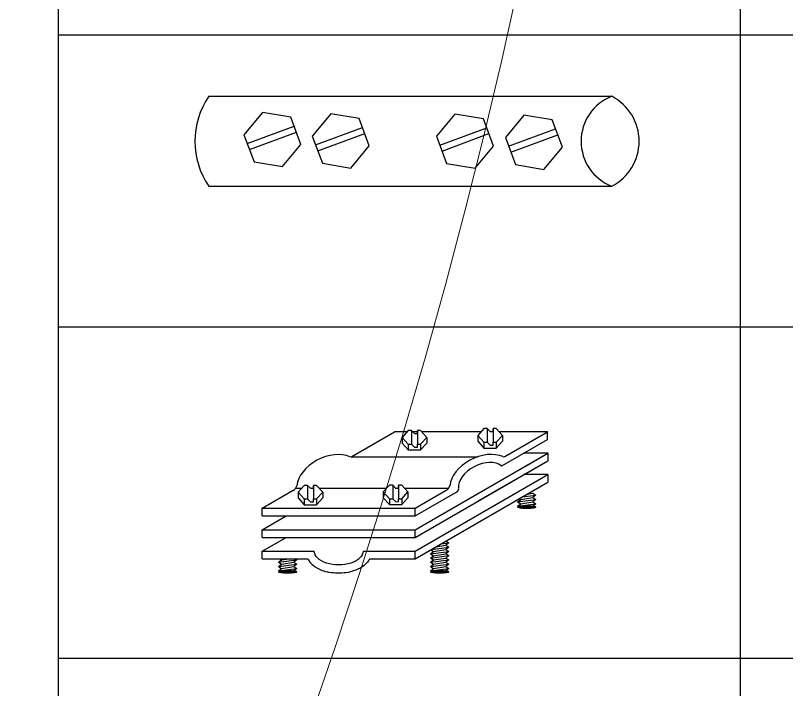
# Model space of a CAD drawing. Header units: millimetres. Extents: x 591978 to 1200763, y 19941 to 205918.
# Drawn here: x 1139804 to 1143811, y 80772 to 84273 of the extents above; entities that cross this region are included whole.
import ezdxf

# ---------------------------------------------------------------- set-up
doc = ezdxf.new("R2010")
doc.units = ezdxf.units.MM
doc.header["$LTSCALE"] = 790
doc.header["$MEASUREMENT"] = 0
doc.layers.add('BA-Dim', color=5, linetype='Continuous')
doc.layers.add('LPS-CAPE', color=7, linetype='Continuous')

# ---------------------------------------------------------------- blocks, each defined once
blk = doc.blocks.new('A$C4573772E')
h = blk.add_hatch()
h.set_pattern_fill('ANSI31', color=6, scale=30)
h.set_pattern_definition([(45, (-8726366.9946, 498633.4335), (-2.6516504294, 2.6516504294), [])])
edge = h.paths.add_edge_path()
edge.add_ellipse((1297.7, 324.5), major_axis=(-45, 0), ratio=0.153494, start_angle=0, end_angle=360)
h = blk.add_hatch()
h.set_pattern_fill('ANSI31', color=6, scale=30)
h.set_pattern_definition([(45, (-8727540.428, 498316.0735), (-2.6516504294, 2.6516504294), [])])
edge = h.paths.add_edge_path()
edge.add_ellipse((124.2, 7.2), major_axis=(-45, 0), ratio=0.153494, start_angle=0, end_angle=360)
h = blk.add_hatch()
h.set_pattern_fill('ANSI31', color=6, scale=30)
h.set_pattern_definition([(45, (-8726794.951, 498316.0735), (-2.6516504294, 2.6516504294), [])])
edge = h.paths.add_edge_path()
edge.add_ellipse((869.7, 7.2), major_axis=(-45, 0), ratio=0.153494, start_angle=0, end_angle=360)
at = {"color": 6}
for points in [[(440.2, 572.7), (648.9, 693.2)], [(710.8, 693.2), (648.9, 693.2)], [(732.3, 699.4), (716.5, 699.4), (686.3, 666.3), (716.5, 633.1), (732.3, 633.1)], [(732.3, 699.4), (732.3, 633.1)], [(732.3, 699.4), (746.7, 685), (761.1, 684.9), (761.1, 699.4)], [(761.1, 693.2), (738.6, 693.2)], [(761.1, 633.1), (777, 633.1), (807.2, 666.3), (777, 699.4), (761.1, 699.4)], [(761.1, 699.4), (761.1, 633.1)], [(1072.9, 693.2), (782.7, 693.2)], [(1103.2, 709), (1087.3, 709), (1057.1, 675.8), (1087.3, 642.6), (1103.2, 642.6)], [(1103.2, 709), (1103.2, 642.6)], [(1103.2, 709), (1117.6, 694.6), (1132, 694.5), (1132, 709)], [(1132, 642.6), (1147.8, 642.6), (1178.1, 675.8), (1147.8, 709), (1132, 709)], [(1132, 709), (1132, 642.6)], [(1399.5, 693.2), (1162.2, 693.2)], [(1190.5, 573), (1399.5, 693.2)], [(1399.5, 656), (1399.5, 693.2)], [(686.3, 666.3), (686.3, 637.5)], [(807.2, 666.3), (807.2, 637.5)], [(1057.1, 675.8), (1057.1, 647)], [(1057.1, 647), (1087.3, 613.8), (1147.8, 613.8), (1178.1, 647)], [(1175.4, 526.8), (1399.5, 656)], [(1178.1, 675.8), (1178.1, 647)], [(686.3, 637.5), (716.5, 604.3), (777, 604.3), (807.2, 637.5)], [(716.5, 633.1), (716.5, 604.3)], [(732.3, 633.1), (746.7, 618.7), (761.1, 618.6), (761.1, 633.1)], [(777, 633.1), (777, 604.3)], [(1087.3, 642.6), (1087.3, 613.8)], [(1103.2, 642.6), (1117.6, 628.2), (1132, 628.1), (1132, 642.6)], [(1147.8, 642.6), (1147.8, 613.8)], [(435.5, 571), (1056.9, 571)], [(789, 236.1), (1400.3, 589)], [(1400.3, 589), (1283.3, 589)], [(1290.9, 525.8), (1400.3, 589)], [(1399.5, 588.6), (1400.3, 589)], [(1400.3, 589), (1400.3, 551.5)], [(750, 176.1), (1400.3, 551.5)], [(1061.8, 356.1), (1400.3, 551.5)], [(1355.8, 525.8), (1400.3, 551.5)], [(750, 108.6), (1400.3, 484)], [(1400.3, 484), (1283.4, 484)], [(1400.3, 484), (1400.3, 446.5)], [(192.6, 416.3), (163.4, 416.3)], [(221.9, 431), (206, 431), (175.8, 397.8), (206, 364.6), (221.9, 364.6)], [(221.9, 431), (221.9, 364.6)], [(221.9, 431), (236.3, 416.6), (250.7, 416.4), (250.7, 431)], [(250.7, 364.6), (266.5, 364.6), (296.7, 397.8), (266.5, 431), (250.7, 431)], [(250.7, 431), (250.7, 364.6)], [(609.9, 416.3), (279.9, 416.3)], [(639.9, 431.8), (624, 431.8), (593.8, 398.6), (624, 365.4), (639.9, 365.4)], [(639.9, 431.8), (639.9, 365.4)], [(639.9, 431.8), (654.3, 417.4), (668.7, 417.3), (668.7, 431.8)], [(668.7, 365.4), (684.5, 365.4), (714.7, 398.6), (684.5, 431.8), (668.7, 431.8)], [(668.7, 431.8), (668.7, 365.4)], [(913.4, 416.3), (698.6, 416.3)], [(750, 71.1), (1400.3, 446.5)], [(0, 318.6), (152.5, 406.6)], [(175.8, 397.8), (175.8, 369)], [(296.7, 397.8), (296.7, 369)], [(593.8, 398.6), (593.8, 369.8)], [(714.7, 398.6), (714.7, 369.8)], [(750, 318.6), (902.4, 406.7)], [(750, 281.1), (958.3, 401.4)], [(1243.6, 356.1), (1329.9, 405.8)], [(1274.6, 373.9), (1342.7, 382.8)], [(1297.7, 387.2), (1327.7, 391.9)], [(1327.7, 391.9), (1342.7, 382.8), (1327.7, 371)], [(175.8, 369), (206, 335.8), (266.5, 335.8), (296.7, 369)], [(206, 364.6), (206, 335.8)], [(221.9, 364.6), (236.3, 350.2), (250.7, 350.1), (250.7, 364.6)], [(266.5, 364.6), (266.5, 335.8)], [(593.8, 369.8), (624, 336.6), (684.5, 336.6), (714.7, 369.8)], [(624, 365.4), (624, 336.6)], [(639.9, 365.4), (654.3, 351), (668.7, 350.9), (668.7, 365.4)], [(684.5, 365.4), (684.5, 336.6)], [(1252.7, 350.2), (1267.7, 361.6), (1327.7, 371)], [(1252.7, 350.2), (1342.7, 361.9)], [(1252.7, 350.2), (1267.7, 340.7)], [(1252.7, 329.3), (1342.7, 341)], [(1252.7, 329.3), (1267.7, 340.7)], [(1260.8, 366), (1267.7, 361.6)], [(1267.7, 361.6), (1327.7, 371)], [(1267.7, 340.7), (1327.7, 350.1)], [(1267.7, 340.7), (1327.7, 350.1)], [(1327.7, 371), (1342.7, 361.9), (1327.7, 350.1)], [(1327.7, 350.1), (1342.7, 341), (1328.2, 329.6)], [(0, 318.6), (275.2, 318.6), (750, 318.6)], [(0, 281.1), (0, 318.6)], [(750, 281.1), (750, 318.6)], [(1252.7, 329.3), (1259.6, 324.9)], [(0, 281.1), (495, 281.1), (750, 281.1)], [(0, 213.6), (116.9, 281.1)], [(750, 213.6), (789, 236.1)], [(0, 176.1), (0, 213.6)], [(0, 213.6), (281.3, 213.6)], [(281.3, 213.6), (750, 213.6)], [(750, 176.1), (750, 213.6)], [(0, 176.1), (255, 176.1)], [(0, 108.6), (116.9, 176.1)], [(255, 176.1), (750, 176.1)], [(900.3, 157.8), (914.7, 149.1), (899.7, 137.3)], [(824.7, 95.5), (839.7, 107), (899.7, 116.4)], [(826.6, 115.3), (839.7, 107)], [(829.7, 117.1), (914.7, 128.2)], [(839.7, 107), (899.7, 116.4)], [(851.7, 129.8), (899.7, 137.3)], [(851.7, 129.8), (899.7, 137.3)], [(876.5, 144.1), (914.7, 149.1)], [(899.7, 137.3), (914.7, 128.2), (899.7, 116.4)], [(899.7, 116.4), (914.7, 107.3), (899.7, 95.5)], [(0, 71.1), (0, 108.6)], [(0, 108.6), (255, 108.6)], [(495, 108.6), (750, 108.6)], [(750, 71.1), (750, 108.6)], [(824.7, 95.5), (914.7, 107.3)], [(824.7, 95.5), (839.7, 86.1)], [(824.7, 74.6), (839.7, 86.1), (899.7, 95.5)], [(824.7, 74.6), (914.7, 86.4)], [(839.7, 86.1), (899.7, 95.5)], [(899.7, 95.5), (914.7, 86.4), (899.7, 74.6)], [(0, 71.1), (223.2, 71.1)], [(79.2, 53.7), (94.2, 65.2), (131.7, 71.1)], [(79.2, 53.7), (169.2, 65.5)], [(79.2, 53.7), (94.2, 44.3)], [(79.2, 32.8), (94.2, 44.3), (154.2, 53.7)], [(79.2, 32.8), (169.2, 44.5)], [(84.9, 71.1), (94.2, 65.2)], [(94.2, 65.2), (131.7, 71.1)], [(94.2, 44.3), (154.2, 53.7)], [(160, 71.1), (169.2, 65.5), (154.2, 53.7)], [(154.2, 53.7), (169.2, 44.5), (154.2, 32.8)], [(526.8, 71.1), (750, 71.1)], [(824.7, 74.6), (839.7, 65.2)], [(824.7, 53.7), (839.7, 65.2), (899.7, 74.6)], [(824.7, 53.7), (914.7, 65.5)], [(824.7, 53.7), (839.7, 44.3)], [(824.7, 32.8), (839.7, 44.3), (899.7, 53.7)], [(824.7, 32.8), (914.7, 44.5)], [(839.7, 65.2), (899.7, 74.6)], [(839.7, 44.3), (899.7, 53.7)], [(899.7, 74.6), (914.7, 65.5), (899.7, 53.7)], [(899.7, 53.7), (914.7, 44.5), (899.7, 32.8)], [(79.2, 32.8), (94.2, 23.4)], [(79.2, 11.9), (94.2, 23.4), (154.2, 32.8)], [(79.2, 11.9), (169.2, 23.6)], [(79.2, 11.9), (82.9, 9.6)], [(94.2, 23.4), (154.2, 32.8)], [(154.2, 32.8), (169.2, 23.6), (154.7, 12.2)], [(824.7, 32.8), (839.7, 23.4)], [(824.7, 11.9), (839.7, 23.4), (899.7, 32.8)], [(824.7, 11.9), (914.7, 23.6)], [(824.7, 11.9), (828.4, 9.6)], [(839.7, 23.4), (899.7, 32.8)], [(899.7, 32.8), (914.7, 23.6), (900.2, 12.2)]]:
    blk.add_lwpolyline(points, dxfattribs=at)
for centre, radius, start, end in [((434.1, 582.4), 11.4, 251.441, 302.3299), ((1184.4, 582.6), 11.4, 251.441, 302.3299), ((1173.8, 529.4), 3.05, 225.7216, 301.3332), ((134, 438.2), 36.6, 299.7556, 345.685), ((884.3, 438.5), 36.6, 299.7556, 345.685), ((946.9, 413.8), 16.8, 312.4099, 14.8182)]:
    blk.add_arc(centre, radius, start, end, dxfattribs=at)
for centre, major_axis, ratio, start_param, end_param in [((324.9, 458.4), (147.6, 75), 0.66889, 0.499465, 2.729967), ((1075.1, 458.6), (147.6, 75), 0.66889, 0.499465, 2.729967), ((1075.1, 458.6), (-107.5, -54.6), 0.602763, 3.383144, 6.08121)]:
    blk.add_ellipse(centre, major_axis=major_axis, ratio=ratio, start_param=start_param, end_param=end_param, dxfattribs=at)
for centre in [(1297.7, 324.5), (124.2, 7.2), (869.7, 7.2)]:
    blk.add_ellipse(centre, major_axis=(-45, 0), ratio=0.153494, dxfattribs=at)
at = {"color": 6, "extrusion": (0, 0, -1)}
blk.add_ellipse((375, 108.6), major_axis=(120, 0), ratio=0.5625, start_param=0, end_param=3.141593, dxfattribs=at)
at = {"color": 6}
for points, knots in [([(223.2, 71.1), (223.8, 69.8), (224.5, 68.6), (228.6, 61.3), (232.8, 55.8), (246.3, 40.7), (257, 32.5), (280.4, 19), (293.2, 13.7), (318.3, 6.5)], [0.281275, 0.281275, 0.281275, 0.281275, 0.311939, 0.311939, 0.467909, 0.467909, 0.774034, 0.774034, 1.974243, 1.974243, 1.974243, 1.974243]), ([(526.8, 71.1), (526.2, 69.8), (525.5, 68.6), (521.4, 61.3), (517.2, 55.8), (503.7, 40.7), (493, 32.5), (469.6, 19), (456.8, 13.7), (429.9, 5.6), (415.7, 2.9), (373.6, -1.6), (344.9, 0.2), (318.3, 6.5)], [0.281275, 0.281275, 0.281275, 0.281275, 0.311939, 0.311939, 0.467909, 0.467909, 0.774034, 0.774034, 1.080159, 1.080159, 1.386285, 1.386285, 1.974243, 1.974243, 1.974243, 1.974243])]:
    blk.add_open_spline(points, degree=3, knots=knots, dxfattribs=at)

msp = doc.modelspace()

# ---------------------------------------------------------------- linework, layer by layer
at = {"color": 0}
for p, q in [((1140809.3, 83853.1), (1142902.2, 83853.1)), ((1140809.3, 83385.9), (1142902.2, 83385.9))]:
    msp.add_line(p, q, dxfattribs=at)
at = {"color": 0, "lineweight": 20}
msp.add_circle((1111148, 91260.8), 32000, dxfattribs=at)
at = {"color": 0}
for centre, radius, start, end in [((1141143.3, 83619.5), 407.6, 145.0296, 214.9704), ((1142994, 83619.5), 251, 111.4599, 248.5401), ((1142781.6, 83619.5), 262.9, 297.2972, 62.7028)]:
    msp.add_arc(centre, radius, start, end, dxfattribs=at)
at = {"layer": 'BA-Dim', "color": 0}
for p, q in [((1140025, 130167.4, 0), (1140025, 56047, 0)), ((1143571.5, 70637.4, 0), (1143571.5, 92278.3, 0)), ((1161926, 84170.8, 0), (1140025, 84170.8, 0)), ((1161926, 82655, 0), (1140025, 82655, 0)), ((1161926, 80933.5, 0), (1140025, 80933.5, 0))]:
    msp.add_line(p, q, dxfattribs=at)
at = {"layer": 'LPS-CAPE', "color": 0, "linetype": 'ByBlock', "lineweight": -3}
for p, q in [((1141086.9, 83769.3), (1140991.1, 83653.7)), ((1141234.9, 83744.2), (1141086.9, 83769.3)), ((1141442.2, 83762.4), (1141346.4, 83646.7)), ((1141590.3, 83737.3), (1141442.2, 83762.4)), ((1142087.5, 83761), (1141991.8, 83645.4)), ((1142235.6, 83735.9), (1142087.5, 83761)), ((1142445.4, 83755.4), (1142349.7, 83639.7)), ((1142593.5, 83730.3), (1142445.4, 83755.4)), ((1141287.2, 83603.4), (1141234.9, 83744.2)), ((1141642.5, 83596.5), (1141590.3, 83737.3)), ((1142287.9, 83595.1), (1142235.6, 83735.9)), ((1142645.8, 83589.5), (1142593.5, 83730.3)), ((1141008.1, 83607.9), (1141251.9, 83698.5)), ((1141019.6, 83577.1), (1141263.4, 83667.7)), ((1141363.4, 83601), (1141607.2, 83691.5)), ((1142008.8, 83599.6), (1142252.6, 83690.2)), ((1142366.6, 83594), (1142610.5, 83684.6)), ((1140991.1, 83653.7), (1141043.4, 83512.9)), ((1141346.4, 83646.7), (1141398.7, 83505.9)), ((1141374.9, 83570.1), (1141618.7, 83660.7)), ((1141991.8, 83645.4), (1142044, 83504.6)), ((1142020.2, 83568.8), (1142264, 83659.3)), ((1142349.7, 83639.7), (1142401.9, 83499)), ((1142378.1, 83563.2), (1142621.9, 83653.7)), ((1141191.4, 83487.8), (1141287.2, 83603.4)), ((1141546.8, 83480.8), (1141642.5, 83596.5)), ((1142192.1, 83479.5), (1142287.9, 83595.1)), ((1142550, 83473.9), (1142645.8, 83589.5)), ((1141043.4, 83512.9), (1141191.4, 83487.8)), ((1141398.7, 83505.9), (1141546.8, 83480.8)), ((1142044, 83504.6), (1142192.1, 83479.5)), ((1142401.9, 83499), (1142550, 83473.9))]:
    msp.add_line(p, q, dxfattribs=at)

# ---------------------------------------------------------------- block references
at = {"xscale": 1.059419460298743, "yscale": 1.059419460298743, "zscale": 1.059419460298743}
msp.add_blockref('A$C4573772E', (1141086.1, 81376.2), dxfattribs=at)

doc.saveas('drawing.dxf')
